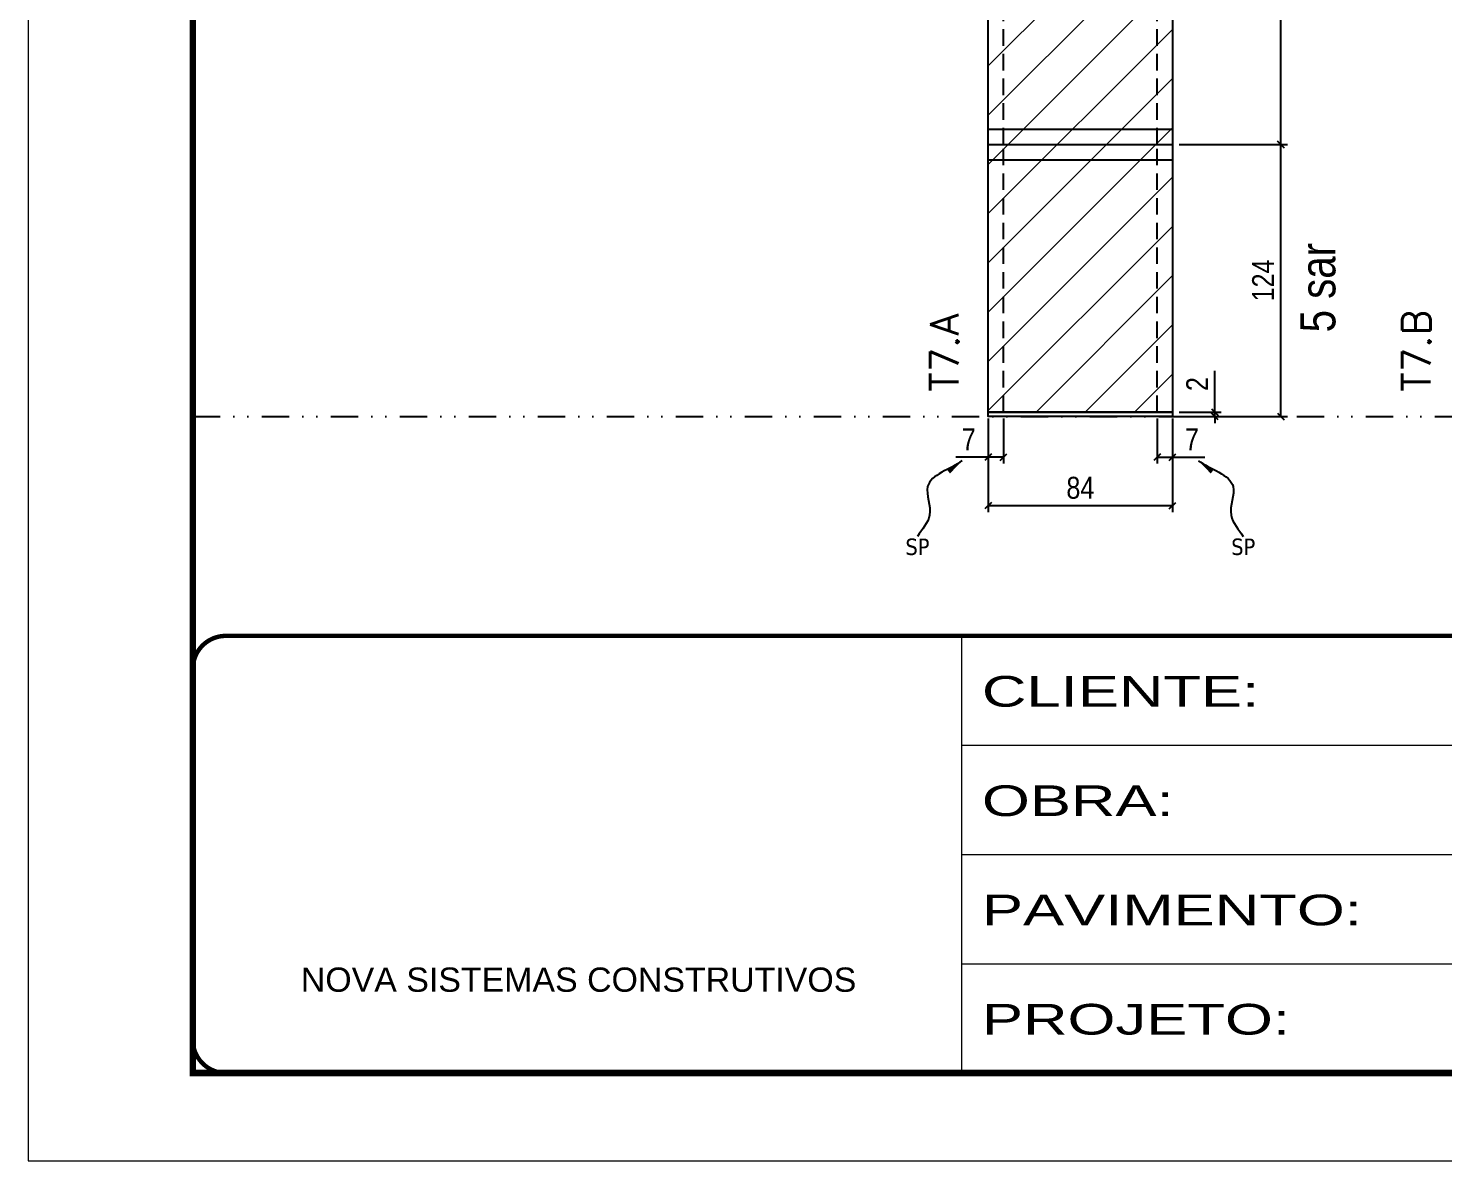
# Model space of a CAD drawing. Extents: x 14400 to 27878, y -21631 to 6985.
# Drawn here: x 14413 to 15059, y -8997 to -8481 of the extents above; entities that cross this region are included whole.
import ezdxf

# ---------------------------------------------------------------- set-up
doc = ezdxf.new("R2010")
doc.units = 0
for name, pattern in [('CONTINUO', [0]), ('DASHED', [0.75, 0.5, -0.25]), ('DIVIDE2', [0.625, 0.25, -0.125, 0, -0.125, 0, -0.125]), ('HIDDEN', [0.375, 0.25, -0.125])]:
    doc.linetypes.add(name, pattern=pattern)
for name, color, linetype in [('COTA', 241, 'Continuous'), ('NOMENCLATURA', 7, 'Continuous'), ('Nível', 160, 'Continuous'), ('Painéis', 200, 'Continuous'), ('SARR_2.2x7', 40, 'Continuous'), ('texto', 7, 'Continuous')]:
    doc.layers.add(name, color=color, linetype=linetype)
for name, color, linetype, lineweight in [('Folhas', 255, 'Continuous', 9), ('Hachura', 251, 'Continuous', 9), ('SARRAFO DE PRESSAO', 251, 'DASHED', 9), ('Texto Seção', 7, 'Continuous', 15)]:
    doc.layers.add(name, color=color, linetype=linetype, lineweight=lineweight)
doc.styles.add('ARIAL', font='arial.ttf')
doc.styles.add('ARIAL_NARROW', font='ARIALN.TTF', dxfattribs={"height": 0.2})
doc.styles.add('COTA TECNICA', font='techl___.ttf', dxfattribs={"height": 10})
doc.styles.add('COTA TECNICA-50', font='techl___.ttf', dxfattribs={"height": 10})
doc.styles.add('REGUA-120', font='ROMANS.shx', dxfattribs={"height": 15})
doc.styles.get("Standard").update_dxf_attribs({"font": 'arial.ttf'})
doc.styles.add('Tecnologia', font='')
doc.styles.get('Tecnologia').set_extended_font_data('Forgotten Futurist')
doc.dimstyles.new('COTA PAINEL-50', dxfattribs={"dimtxt": 10, "dimasz": 3, "dimexe": 3, "dimexo": 3, "dimgap": 3, "dimtad": 1, "dimdec": 1, "dimzin": 12, "dimdsep": 46, "dimtxsty": 'COTA TECNICA-50', "dimblk1": 'OBLIQUE', "dimblk2": 'OBLIQUE', "dimsah": 1, "dimcen": 0.9, "dimclrd": 4, "dimclre": 4, "dimclrt": 240, "dimadec": 1, "dimazin": 3, "dimtfac": 1, "dimtdec": 1, "dimtmove": 0, "dimatfit": 3, "dimfxl": 1, "dimtolj": 1, "dimtzin": 12, "dimarcsym": 0})
doc.dimstyles.new('PAINEL', dxfattribs={"dimtxt": 10, "dimasz": 3, "dimexe": 3, "dimexo": 3, "dimgap": 3, "dimtad": 1, "dimdec": 1, "dimzin": 12, "dimdsep": 46, "dimtxsty": 'COTA TECNICA', "dimblk1": 'OBLIQUE', "dimblk2": 'OBLIQUE', "dimsah": 1, "dimcen": 0.9, "dimclrd": 4, "dimclre": 4, "dimclrt": 240, "dimadec": 1, "dimazin": 3, "dimtfac": 1, "dimtdec": 1, "dimtmove": 0, "dimatfit": 3, "dimfxl": 1, "dimtolj": 1, "dimtzin": 12, "dimarcsym": 0})
doc.dimstyles.get("Standard").update_dxf_attribs({"dimtxt": 0.18, "dimasz": 0.18, "dimexe": 0.18, "dimexo": 0.0625, "dimgap": 0.09, "dimtad": 0, "dimtih": 1, "dimtoh": 1, "dimdec": 4, "dimzin": 0, "dimdsep": 46, "dimtxsty": 'Standard', "dimcen": 0.09, "dimadec": 0, "dimazin": 0, "dimtfac": 1, "dimtdec": 4, "dimtofl": 0, "dimtmove": 0, "dimatfit": 3, "dimfxl": 1, "dimtolj": 1, "dimtzin": 0, "dimarcsym": 0})

# ---------------------------------------------------------------- blocks, each defined once
blk = doc.blocks.new('9999999999')
at = {"color": 30, "linetype": 'CONTINUO'}
for p, q in [((98564.56, 34230.21), (98564.56, 34429.45)), ((98564.56, 34379.64), (99583.98, 34379.64)), ((98564.56, 34329.83), (99487.98, 34329.83)), ((98564.56, 34280.02), (99487.98, 34280.02))]:
    blk.add_line(p, q, dxfattribs=at)
at = {"color": 30, "linetype": 'CONTINUO', "const_width": 2}
blk.add_lwpolyline([(99583.98, 34230.21), (99583.98, 34414.45, 0.414214), (99568.98, 34429.45), (98228.98, 34429.45, 0.414214), (98213.98, 34414.45), (98213.98, 34245.21, 0.414214), (98228.98, 34230.21), (99583.98, 34230.21)], format="xyb", dxfattribs=at)
at = {"layer": 'Folhas'}
blk.add_lwpolyline([(98138.98, 34190.21), (99623.98, 34190.21), (99623.98, 35240.21), (98138.98, 35240.21)], close=True, dxfattribs=at)
at = {"layer": 'Folhas', "color": 30, "const_width": 3}
blk.add_lwpolyline([(98213.98, 34230.21), (99583.98, 34230.21), (99583.98, 35200.21), (98213.98, 35200.21)], close=True, dxfattribs=at)
at = {"color": 7, "linetype": 'Continuous', "ltscale": 5, "style": 'ARIAL'}
blk.add_text('NOVA SISTEMAS CONSTRUTIVOS', height=11.0592, dxfattribs=at).set_placement((98263.19, 34267.21))
at = {"layer": 'Folhas', "color": 7, "style": 'Tecnologia', "width": 1.5}
for s, p in [('CLIENTE:', (98573.65, 34397.17)), ('OBRA:', (98573.65, 34347.31)), ('PAVIMENTO:', (98573.65, 34297.5)), ('PROJETO:', (98573.65, 34247.69))]:
    blk.add_text(s, height=14, dxfattribs=at).set_placement(p)
blk = doc.blocks.new('_Oblique')
at = {"color": 0, "linetype": 'ByBlock', "lineweight": -2}
blk.add_line((-0.5, -0.5), (0.5, 0.5), dxfattribs=at)
blk = doc.blocks.new('*D2477')
at = {"layer": 'COTA', "color": 4, "lineweight": -2, "transparency": 16777216}
for p, q in [((14851, -8658.47), (14851, -8701.14)), ((14935, -8658.47), (14935, -8701.14)), ((14851, -8698.14), (14935, -8698.14))]:
    blk.add_line(p, q, dxfattribs=at)
at = {"layer": 'Defpoints', "color": 0, "transparency": 16777216}
for p in [(14851, -8655.47), (14935, -8655.47), (14935, -8698.14)]:
    blk.add_point(p, dxfattribs=at)
at = {"layer": 'COTA', "color": 4, "lineweight": -2, "transparency": 16777216, "xscale": 3, "yscale": 3, "zscale": 3, "rotation": 180}
blk.add_blockref('_Oblique', (14851, -8698.14), dxfattribs=at)
at = {"layer": 'COTA', "color": 4, "lineweight": -2, "transparency": 16777216, "xscale": 3, "yscale": 3, "zscale": 3}
blk.add_blockref('_Oblique', (14935, -8698.14), dxfattribs=at)
at = {"layer": 'COTA', "color": 240, "transparency": 16777216, "insert": (14893, -8690.05), "char_height": 10, "attachment_point": 5, "style": 'COTA TECNICA'}
blk.add_mtext('\\A1;84', dxfattribs=at)
blk = doc.blocks.new('*D2478')
at = {"layer": 'COTA', "color": 4, "lineweight": -2, "transparency": 16777216}
for p, q in [((14851, -8660.47), (14851, -8678.98)), ((14858, -8658.47), (14858, -8678.98)), ((14851, -8675.98), (14836.26, -8675.98)), ((14858, -8675.98), (14851, -8675.98))]:
    blk.add_line(p, q, dxfattribs=at)
at = {"layer": 'Defpoints', "color": 0, "transparency": 16777216}
for p in [(14851, -8657.47), (14858, -8655.47), (14851, -8675.98)]:
    blk.add_point(p, dxfattribs=at)
at = {"layer": 'COTA', "color": 4, "lineweight": -2, "transparency": 16777216, "xscale": 3, "yscale": 3, "zscale": 3, "rotation": 180}
blk.add_blockref('_Oblique', (14851, -8675.98), dxfattribs=at)
at = {"layer": 'COTA', "color": 4, "lineweight": -2, "transparency": 16777216, "xscale": 3, "yscale": 3, "zscale": 3}
blk.add_blockref('_Oblique', (14858, -8675.98), dxfattribs=at)
at = {"layer": 'COTA', "color": 240, "transparency": 16777216, "insert": (14842.13, -8667.9), "char_height": 10, "attachment_point": 5, "style": 'COTA TECNICA-50'}
blk.add_mtext('\\A1;7', dxfattribs=at)
blk = doc.blocks.new('*D2479')
at = {"layer": 'COTA', "color": 4, "lineweight": -2, "transparency": 16777216}
for p, q in [((14954.25, -8655.47), (14954.25, -8636.66)), ((14938, -8655.47), (14957.25, -8655.47)), ((14938, -8657.47), (14957.25, -8657.47)), ((14954.25, -8657.47), (14954.25, -8655.47)), ((14954.25, -8657.47), (14954.25, -8660.47))]:
    blk.add_line(p, q, dxfattribs=at)
at = {"layer": 'Defpoints', "color": 0, "transparency": 16777216}
for p in [(14935, -8655.47), (14935, -8657.47), (14954.25, -8657.47)]:
    blk.add_point(p, dxfattribs=at)
at = {"layer": 'COTA', "color": 4, "lineweight": -2, "transparency": 16777216, "xscale": 3, "yscale": 3, "zscale": 3}
for p, rotation in [((14954.25, -8655.47), 270), ((14954.25, -8657.47), 90)]:
    blk.add_blockref('_Oblique', p, dxfattribs=dict(at, rotation=rotation))
at = {"layer": 'COTA', "color": 240, "transparency": 16777216, "insert": (14946.25, -8642.72), "char_height": 10, "attachment_point": 5, "rotation": 90, "style": 'COTA TECNICA-50'}
blk.add_mtext('\\A1;2', dxfattribs=at)
blk = doc.blocks.new('*D2480')
at = {"layer": 'COTA', "color": 4, "linetype": 'ByBlock', "lineweight": -2, "transparency": 16777216}
for p, q in [((14938, -8533.47), (14987.36, -8533.47)), ((14984.36, -8657.47), (14984.36, -8533.47)), ((14938, -8657.47), (14987.36, -8657.47))]:
    blk.add_line(p, q, dxfattribs=at)
at = {"layer": 'Defpoints', "color": 0, "linetype": 'ByBlock', "transparency": 16777216}
for p in [(14935, -8533.47), (14984.36, -8533.47), (14935, -8657.47)]:
    blk.add_point(p, dxfattribs=at)
at = {"layer": 'COTA', "color": 4, "linetype": 'ByBlock', "lineweight": -2, "transparency": 16777216, "xscale": 3, "yscale": 3, "zscale": 3}
for p, rotation in [((14984.36, -8533.47), 90), ((14984.36, -8657.47), 270)]:
    blk.add_blockref('_Oblique', p, dxfattribs=dict(at, rotation=rotation))
at = {"layer": 'COTA', "color": 240, "linetype": 'ByBlock', "transparency": 16777216, "insert": (14976.29, -8595.47), "char_height": 10, "attachment_point": 5, "rotation": 90, "style": 'COTA TECNICA'}
blk.add_mtext('\\A1;124', dxfattribs=at)
blk = doc.blocks.new('*D2475')
at = {"layer": 'COTA', "color": 4, "linetype": 'ByBlock', "lineweight": -2, "transparency": 16777216}
for p, q in [((14938, -8533.47), (14987.36, -8533.47)), ((14984.36, -8657.47), (14984.36, -8533.47)), ((14938, -8657.47), (14987.36, -8657.47))]:
    blk.add_line(p, q, dxfattribs=at)
at = {"layer": 'Defpoints', "color": 0, "linetype": 'ByBlock', "transparency": 16777216}
for p in [(14935, -8533.47), (14984.36, -8533.47), (14935, -8657.47)]:
    blk.add_point(p, dxfattribs=at)
at = {"layer": 'COTA', "color": 4, "linetype": 'ByBlock', "lineweight": -2, "transparency": 16777216, "xscale": 3, "yscale": 3, "zscale": 3}
for p, rotation in [((14984.36, -8533.47), 90), ((14984.36, -8657.47), 270)]:
    blk.add_blockref('_Oblique', p, dxfattribs=dict(at, rotation=rotation))
at = {"layer": 'COTA', "color": 240, "linetype": 'ByBlock', "transparency": 16777216, "insert": (14976.29, -8595.47), "char_height": 10, "attachment_point": 5, "rotation": 90, "style": 'COTA TECNICA'}
blk.add_mtext('\\A1;124', dxfattribs=at)
blk = doc.blocks.new('*D2476')
at = {"layer": 'COTA', "color": 4, "lineweight": -2, "transparency": 16777216}
for p, q in [((14934.5, -8369.47), (14987.36, -8369.47)), ((14984.36, -8533.47), (14984.36, -8369.47)), ((14938, -8533.47), (14987.36, -8533.47))]:
    blk.add_line(p, q, dxfattribs=at)
at = {"layer": 'Defpoints', "color": 0, "transparency": 16777216}
for p in [(14931.5, -8369.47), (14984.36, -8369.47), (14935, -8533.47)]:
    blk.add_point(p, dxfattribs=at)
at = {"layer": 'COTA', "color": 4, "lineweight": -2, "transparency": 16777216, "xscale": 3, "yscale": 3, "zscale": 3}
for p, rotation in [((14984.36, -8369.47), 90), ((14984.36, -8533.47), 270)]:
    blk.add_blockref('_Oblique', p, dxfattribs=dict(at, rotation=rotation))
at = {"layer": 'COTA', "color": 240, "transparency": 16777216, "insert": (14976.26, -8451.47), "char_height": 10, "attachment_point": 5, "rotation": 90, "style": 'COTA TECNICA'}
blk.add_mtext('\\A1;164', dxfattribs=at)
blk = doc.blocks.new('*D2474')
at = {"layer": 'COTA', "color": 4, "lineweight": -2, "transparency": 16777216}
for p, q in [((14928, -8658.47), (14928, -8678.98)), ((14935, -8660.47), (14935, -8678.98)), ((14928, -8675.98), (14935, -8675.98)), ((14935, -8675.98), (14949.73, -8675.98))]:
    blk.add_line(p, q, dxfattribs=at)
at = {"layer": 'Defpoints', "color": 0, "transparency": 16777216}
for p in [(14928, -8655.47), (14935, -8657.47), (14935, -8675.98)]:
    blk.add_point(p, dxfattribs=at)
at = {"layer": 'COTA', "color": 4, "lineweight": -2, "transparency": 16777216, "xscale": 3, "yscale": 3, "zscale": 3, "rotation": 180}
blk.add_blockref('_Oblique', (14928, -8675.98), dxfattribs=at)
at = {"layer": 'COTA', "color": 4, "lineweight": -2, "transparency": 16777216, "xscale": 3, "yscale": 3, "zscale": 3}
blk.add_blockref('_Oblique', (14935, -8675.98), dxfattribs=at)
at = {"layer": 'COTA', "color": 240, "transparency": 16777216, "insert": (14943.86, -8667.9), "char_height": 10, "attachment_point": 5, "style": 'COTA TECNICA-50'}
blk.add_mtext('\\A1;7', dxfattribs=at)

msp = doc.modelspace()

# ---------------------------------------------------------------- hatches: boundary and pattern name
at = {"layer": 'Hachura'}
h = msp.add_hatch(dxfattribs=at)
h.set_pattern_fill('ANSI31', color=256, scale=5)
h.paths.add_polyline_path([(14934.995, -8415.466), (14931.495, -8415.466), (14931.495, -8369.466), (14884.995, -8369.466), (14884.995, -8415.466), (14850.995, -8415.466), (14850.995, -8533.466), (14934.995, -8533.466)])
h.paths.add_polyline_path([(14934.995, -8533.466), (14850.995, -8533.466), (14850.995, -8655.466), (14934.995, -8655.466)])
h.paths.add_polyline_path([(15124.092, -8533.466), (15066.092, -8533.466), (15066.092, -8655.466), (15124.092, -8655.466)])
h.paths.add_polyline_path([(15124.092, -8301.466), (15066.092, -8301.466), (15066.092, -8533.466), (15124.092, -8533.466)])
h.paths.add_polyline_path([(15257.455, -8415.466), (15238.455, -8415.466), (15238.455, -8655.466), (15257.455, -8655.466)])
h.paths.add_polyline_path([(15374.276, -8301.466), (15359.276, -8301.466), (15359.276, -8351.466), (15374.276, -8351.466)])
h.paths.add_polyline_path([(15374.276, -8368.466), (15359.276, -8368.466), (15359.276, -8411.466), (15374.276, -8411.466)])
h.paths.add_polyline_path([(15374.276, -8411.466), (15359.276, -8411.466), (15359.276, -8655.466), (15374.276, -8655.466)])
h.paths.add_polyline_path([(15562.041, -8368.466), (15515.041, -8368.466), (15515.041, -8415.466), (15492.041, -8415.466), (15492.041, -8533.466), (15562.041, -8533.466)])
h.paths.add_polyline_path([(15562.041, -8533.466), (15492.041, -8533.466), (15492.041, -8655.466), (15562.041, -8655.466)])
h.paths.add_polyline_path([(15562.041, -8301.466), (15515.041, -8301.466), (15515.041, -8351.466), (15562.041, -8351.466)])
h.paths.add_polyline_path([(15736.627, -8301.466), (15689.627, -8301.466), (15689.627, -8533.466), (15736.627, -8533.466)])
h.paths.add_polyline_path([(15736.627, -8533.466), (15689.627, -8533.466), (15689.627, -8655.466), (15736.627, -8655.466)])

# ---------------------------------------------------------------- linework, layer by layer
at = {"layer": 'Nível', "color": 4, "linetype": 'DIVIDE2', "ltscale": 50}
msp.add_line((14488.467, -8657.466), (15858.467, -8657.466), dxfattribs=at)
at = {"layer": 'Painéis'}
for p, q in [((14850.995, -8655.466), (14850.995, -8415.466)), ((14934.995, -8415.466), (14934.995, -8655.466)), ((14850.995, -8533.466), (14934.995, -8533.466)), ((14934.995, -8655.466), (14850.995, -8655.466))]:
    msp.add_line(p, q, dxfattribs=at)
msp.add_lwpolyline([(14850.995, -8655.466), (14934.995, -8655.466), (14934.995, -8657.466), (14850.995, -8657.466)], close=True, dxfattribs=at)
at = {"layer": 'SARR_2.2x7', "linetype": 'HIDDEN', "ltscale": 30}
for p, q in [((14857.995, -8533.466), (14857.995, -8415.466)), ((14927.995, -8533.466), (14927.995, -8415.466)), ((14857.995, -8655.466), (14857.995, -8533.466)), ((14927.995, -8655.466), (14927.995, -8533.466))]:
    msp.add_line(p, q, dxfattribs=at)
at = {"layer": 'SARR_2.2x7'}
for p, q in [((14850.995, -8526.466), (14934.995, -8526.466)), ((14850.995, -8540.466), (14934.995, -8540.466))]:
    msp.add_line(p, q, dxfattribs=at)

# ---------------------------------------------------------------- block references
at = {"layer": 'SARRAFO DE PRESSAO', "color": 6, "linetype": 'ByBlock'}
msp.add_blockref('9999999999', (-83725.511, -43186.954), dxfattribs=at)

# ---------------------------------------------------------------- texts
at = {"layer": 'NOMENCLATURA', "style": 'ARIAL_NARROW'}
msp.add_text('5 sar', height=16, rotation=90, dxfattribs=at).set_placement((15009.238, -8619.142))
at = {"layer": 'texto', "color": 0, "char_height": 7.5, "attachment_point": 5}
for insert in [(14818.748, -8716.957), (14967.243, -8716.957)]:
    msp.add_mtext('{\\fTahoma|b0|i0|c0|p34;\\C4;SP}', dxfattribs=dict(at, insert=insert))
at = {"layer": 'Texto Seção', "char_height": 13, "width": 285.32988, "attachment_point": 7, "rotation": 90, "style": 'REGUA-120'}
for s, insert in [('T7.A', (14837.525, -8646.215)), ('T7.B', (15052.622, -8646.215))]:
    msp.add_mtext(s, dxfattribs=dict(at, insert=insert))

# ---------------------------------------------------------------- dimensions: what is measured, and where the dimension line sits
at = {"layer": 'COTA'}
for base, p1, p2, angle, dimstyle, picture, middle in [((14984.362, -8369.466), (14934.995, -8533.466), (14931.495, -8369.466), 90, 'PAINEL', '*D2476', (14976.26, -8451.466)), ((14850.995, -8675.976), (14857.995, -8655.466), (14850.995, -8657.466), 180, 'COTA PAINEL-50', '*D2478', (14842.13, -8667.903)), ((14934.995, -8675.976), (14927.995, -8655.466), (14934.995, -8657.466), 0, 'COTA PAINEL-50', '*D2474', (14943.861, -8667.903))]:
    dim = msp.add_linear_dim(base=base, p1=p1, p2=p2, angle=angle, dimstyle=dimstyle, dxfattribs=at)
    dim.commit()
    dim.dimension.update_dxf_attribs({"geometry": picture, "text_midpoint": middle})
at = {"layer": 'COTA', "linetype": 'ByBlock'}
for picture in ['*D2480', '*D2475']:
    dim = msp.add_aligned_dim(p1=(14934.995, -8657.466), p2=(14934.995, -8533.466), distance=-49.367, dimstyle='PAINEL', dxfattribs=at)
    dim.commit()
    dim.dimension.update_dxf_attribs({"geometry": picture, "text_midpoint": (14976.289, -8595.466)})
at = {"layer": 'COTA'}
dim = msp.add_linear_dim(base=(14954.253, -8657.466), p1=(14934.995, -8655.466), p2=(14934.995, -8657.466), angle=90, dimstyle='COTA PAINEL-50', dxfattribs=at)
dim.commit()
dim.dimension.update_dxf_attribs({"geometry": '*D2479', "text_midpoint": (14954.253, -8642.719), "dimtype": 160})
dim = msp.add_linear_dim(base=(14934.995, -8698.144), p1=(14850.995, -8655.466), p2=(14934.995, -8655.466), dimstyle='PAINEL', override={"dimarcsym": 2}, dxfattribs=at)
dim.commit()
dim.dimension.update_dxf_attribs({"geometry": '*D2477', "text_midpoint": (14892.995, -8690.049)})

# ---------------------------------------------------------------- leaders
at = {"layer": 'COTA', "path_type": 1}
for points in [[(14839.166, -8677.647), (14823.381, -8689.482), (14824.306, -8702.488), (14818.753, -8712.27)], [(14946.824, -8677.647), (14962.609, -8689.482), (14961.684, -8702.488), (14967.237, -8712.27)]]:
    msp.add_leader(points, dimstyle='Standard', override={"dimasz": 8}, dxfattribs=at)

doc.saveas('drawing.dxf')
